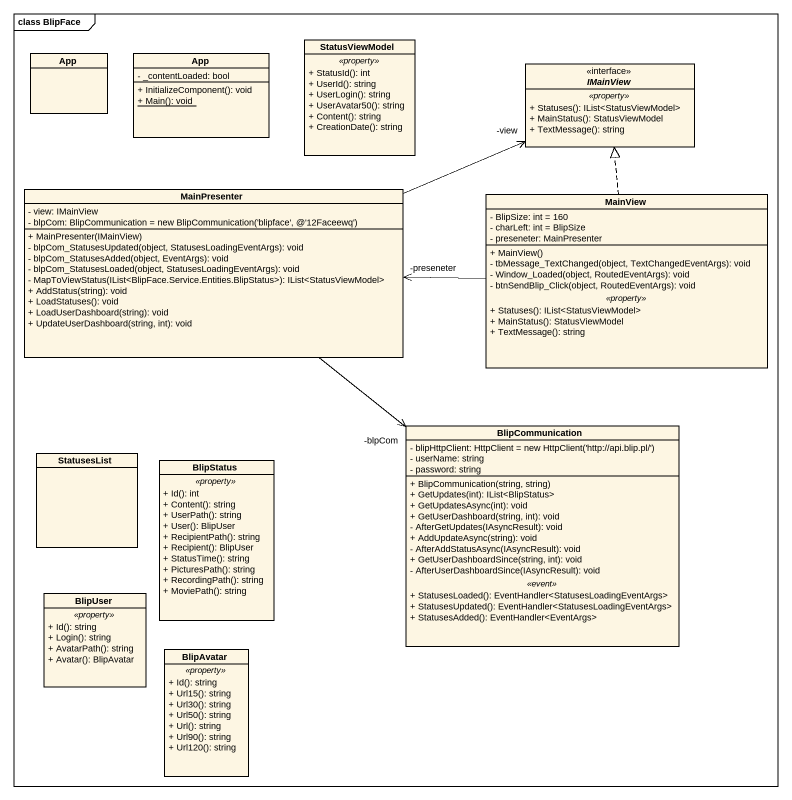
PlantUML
@startuml
mainframe class BlipFace
hide circle
hide empty members
skinparam classAttributeIconSize 0
class App
class "App" as App_2 {
  - _contentLoaded: bool
  + InitializeComponent(): void
  {static} + Main(): void
}
class StatusViewModel {
  .. <<property>> ..
  + StatusId(): int
  + UserId(): string
  + UserLogin(): string
  + UserAvatar50(): string
  + Content(): string
  + CreationDate(): string
}
interface IMainView <<interface>> {
  .. <<property>> ..
  + Statuses(): IList<StatusViewModel>
  + MainStatus(): StatusViewModel
  + TextMessage(): string
}
class MainPresenter {
  - view: IMainView
  {field} - blpCom: BlipCommunication = new BlipCommunication('blipface', @'12Faceewq')
  + MainPresenter(IMainView)
  - blpCom_StatusesUpdated(object, StatusesLoadingEventArgs): void
  - blpCom_StatusesAdded(object, EventArgs): void
  - blpCom_StatusesLoaded(object, StatusesLoadingEventArgs): void
  - MapToViewStatus(IList<BlipFace.Service.Entities.BlipStatus>): IList<StatusViewModel>
  + AddStatus(string): void
  + LoadStatuses(): void
  + LoadUserDashboard(string): void
  + UpdateUserDashboard(string, int): void
}
class MainView {
  - BlipSize: int = 160
  - charLeft: int = BlipSize
  - preseneter: MainPresenter
  --
  + MainView()
  - tbMessage_TextChanged(object, TextChangedEventArgs): void
  - Window_Loaded(object, RoutedEventArgs): void
  - btnSendBlip_Click(object, RoutedEventArgs): void
  .. <<property>> ..
  + Statuses(): IList<StatusViewModel>
  + MainStatus(): StatusViewModel
  + TextMessage(): string
}
class BlipCommunication {
  {field} - blipHttpClient: HttpClient = new HttpClient('http://api.blip.pl/')
  - userName: string
  - password: string
  --
  + BlipCommunication(string, string)
  + GetUpdates(int): IList<BlipStatus>
  + GetUpdatesAsync(int): void
  + GetUserDashboard(string, int): void
  - AfterGetUpdates(IAsyncResult): void
  + AddUpdateAsync(string): void
  - AfterAddStatusAsync(IAsyncResult): void
  + GetUserDashboardSince(string, int): void
  - AfterUserDashboardSince(IAsyncResult): void
  .. <<event>> ..
  + StatusesLoaded(): EventHandler<StatusesLoadingEventArgs>
  + StatusesUpdated(): EventHandler<StatusesLoadingEventArgs>
  + StatusesAdded(): EventHandler<EventArgs>
}
class StatusesList
class BlipStatus {
  .. <<property>> ..
  + Id(): int
  + Content(): string
  + UserPath(): string
  + User(): BlipUser
  + RecipientPath(): string
  + Recipient(): BlipUser
  + StatusTime(): string
  + PicturesPath(): string
  + RecordingPath(): string
  + MoviePath(): string
}
class BlipUser {
  .. <<property>> ..
  + Id(): string
  + Login(): string
  + AvatarPath(): string
  + Avatar(): BlipAvatar
}
class BlipAvatar {
  .. <<property>> ..
  + Id(): string
  + Url15(): string
  + Url30(): string
  + Url50(): string
  + Url(): string
  + Url90(): string
  + Url120(): string
}
MainPresenter -right-> "-view" IMainView
MainPresenter --> "-blpCom" BlipCommunication
MainView .up.|> IMainView
MainView -left-> "-preseneter" MainPresenter
@enduml
